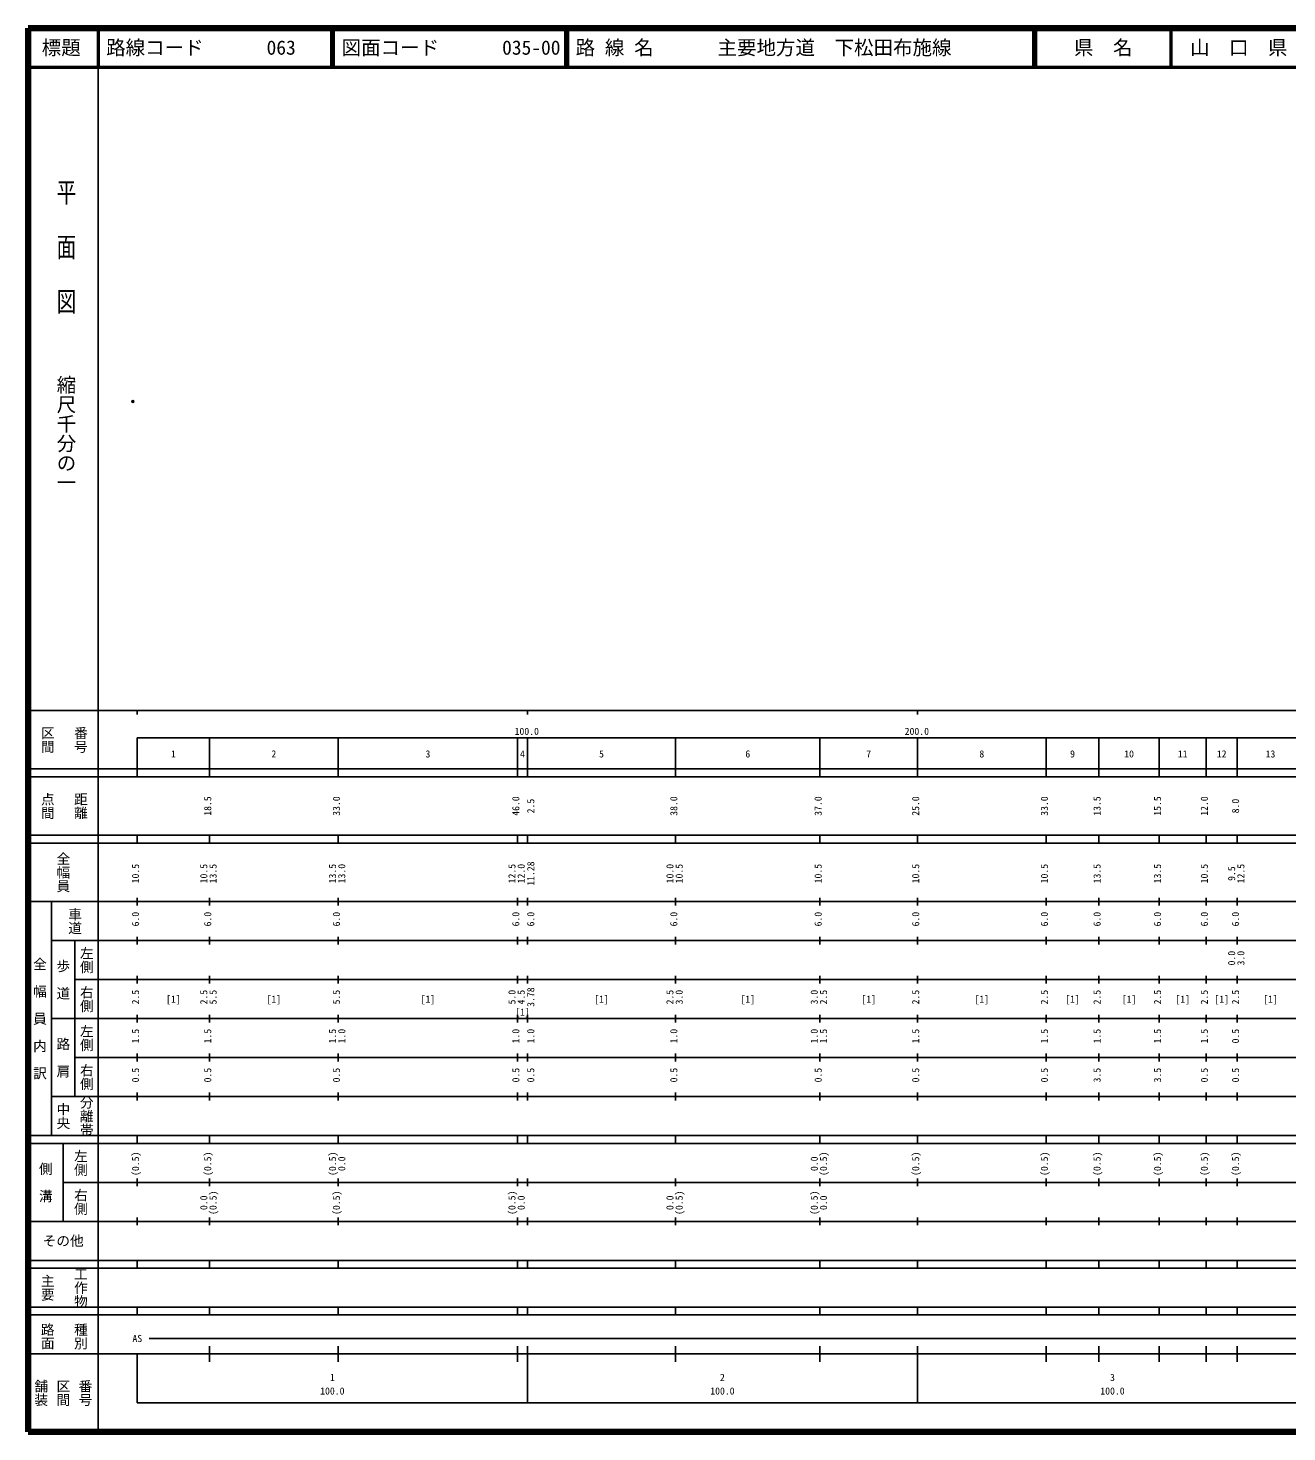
# Model space of a CAD drawing. Units: millimetres on the paper. Extents: x 40 to 680, y 20 to 380.
# Drawn here: x 40 to 362.7, y 20 to 380 of the extents above; entities that cross this region are included whole.
import ezdxf
from ezdxf.enums import TextEntityAlignment as Align

# ---------------------------------------------------------------- set-up
doc = ezdxf.new("R2010")
doc.units = ezdxf.units.MM
doc.header["$PDMODE"] = 32
doc.header["$PDSIZE"] = 0.5
doc.layers.add('M-OTRS', color=6, linetype='Continuous')
doc.layers.add('M-TTL-TXT', color=7, linetype='Continuous')
for name, color, linetype, lineweight in [('M-TTL', 2, 'Continuous', 140), ('M-TTL-BAND', 7, 'Continuous', 25), ('M-TTL-LINE', 7, 'Continuous', 50)]:
    doc.layers.add(name, color=color, linetype=linetype, lineweight=lineweight)
doc.styles.add('@ＭＳ ゴシック', font='')
doc.styles.add('ＭＳ ゴシック', font='')
doc.styles.get('@ＭＳ ゴシック').set_extended_font_data('@MS Gothic')
doc.styles.get('ＭＳ ゴシック').set_extended_font_data('MS Gothic')

msp = doc.modelspace()

# ---------------------------------------------------------------- linework, layer by layer
at = {"layer": 'M-OTRS'}
msp.add_point((66.866, 284.24), dxfattribs=at)
at = {"layer": 'M-TTL'}
for p, q in [((40, 380), (40, 20)), ((680, 380), (40, 380)), ((40, 20), (680, 20))]:
    msp.add_line(p, q, dxfattribs=at)
at = {"layer": 'M-TTL-BAND'}
for p, q in [((58, 370), (58, 20)), ((40, 205), (579, 205)), ((68, 205), (68, 204)), ((168, 205), (168, 204)), ((268, 205), (268, 204)), ((68, 198), (579, 198)), ((68, 198), (68, 188)), ((86.5, 188), (86.5, 198)), ((119.5, 188), (119.5, 198)), ((165.5, 188), (165.5, 198)), ((168, 188), (168, 198)), ((206, 188), (206, 198)), ((243, 188), (243, 198)), ((268, 188), (268, 198)), ((301, 188), (301, 198)), ((314.5, 188), (314.5, 198)), ((330, 188), (330, 198)), ((342, 188), (342, 198)), ((350, 188), (350, 198)), ((40, 190), (579, 190)), ((40, 188), (579, 188)), ((40, 173), (579, 173)), ((68, 171), (68, 173)), ((86.5, 171), (86.5, 173)), ((119.5, 171), (119.5, 173)), ((165.5, 171), (165.5, 173)), ((168, 171), (168, 173)), ((206, 171), (206, 173)), ((243, 171), (243, 173)), ((268, 171), (268, 173)), ((301, 171), (301, 173)), ((314.5, 171), (314.5, 173)), ((330, 171), (330, 173)), ((342, 171), (342, 173)), ((350, 171), (350, 173)), ((40, 171), (579, 171)), ((40, 156), (579, 156)), ((46, 96), (46, 156)), ((68, 155), (68, 157)), ((86.5, 155), (86.5, 157)), ((119.5, 155), (119.5, 157)), ((165.5, 155), (165.5, 157)), ((168, 155), (168, 157)), ((206, 155), (206, 157)), ((243, 155), (243, 157)), ((268, 155), (268, 157)), ((301, 155), (301, 157)), ((314.5, 155), (314.5, 157)), ((330, 155), (330, 157)), ((342, 155), (342, 157)), ((350, 155), (350, 157)), ((46, 146), (579, 146)), ((52, 146), (52, 106)), ((68, 145), (68, 147)), ((86.5, 145), (86.5, 147)), ((119.5, 145), (119.5, 147)), ((165.5, 145), (165.5, 147)), ((168, 145), (168, 147)), ((206, 145), (206, 147)), ((243, 145), (243, 147)), ((268, 145), (268, 147)), ((301, 145), (301, 147)), ((314.5, 145), (314.5, 147)), ((330, 145), (330, 147)), ((342, 145), (342, 147)), ((350, 145), (350, 147)), ((68, 135), (68, 137)), ((86.5, 135), (86.5, 137)), ((119.5, 135), (119.5, 137)), ((165.5, 135), (165.5, 137)), ((168, 135), (168, 137)), ((206, 135), (206, 137)), ((243, 135), (243, 137)), ((268, 135), (268, 137)), ((301, 135), (301, 137)), ((314.5, 135), (314.5, 137)), ((330, 135), (330, 137)), ((342, 135), (342, 137)), ((350, 135), (350, 137)), ((52, 136), (579, 136)), ((46, 126), (579, 126)), ((68, 125), (68, 127)), ((86.5, 125), (86.5, 127)), ((119.5, 125), (119.5, 127)), ((165.5, 125), (165.5, 127)), ((168, 125), (168, 127)), ((206, 125), (206, 127)), ((243, 125), (243, 127)), ((268, 125), (268, 127)), ((301, 125), (301, 127)), ((314.5, 125), (314.5, 127)), ((330, 125), (330, 127)), ((342, 125), (342, 127)), ((350, 125), (350, 127)), ((52, 116), (579, 116)), ((68, 115), (68, 117)), ((86.5, 115), (86.5, 117)), ((119.5, 115), (119.5, 117)), ((165.5, 115), (165.5, 117)), ((168, 115), (168, 117)), ((206, 115), (206, 117)), ((243, 115), (243, 117)), ((268, 115), (268, 117)), ((301, 115), (301, 117)), ((314.5, 115), (314.5, 117)), ((330, 115), (330, 117)), ((342, 115), (342, 117)), ((350, 115), (350, 117)), ((46, 106), (579, 106)), ((68, 105), (68, 107)), ((86.5, 105), (86.5, 107)), ((119.5, 105), (119.5, 107)), ((165.5, 105), (165.5, 107)), ((168, 105), (168, 107)), ((206, 105), (206, 107)), ((243, 105), (243, 107)), ((268, 105), (268, 107)), ((301, 105), (301, 107)), ((314.5, 105), (314.5, 107)), ((330, 105), (330, 107)), ((342, 105), (342, 107)), ((350, 105), (350, 107)), ((40, 96), (579, 96)), ((40, 94), (579, 94)), ((49, 94), (49, 74)), ((68, 94), (68, 96)), ((86.5, 94), (86.5, 96)), ((119.5, 94), (119.5, 96)), ((165.5, 94), (165.5, 96)), ((168, 94), (168, 96)), ((206, 94), (206, 96)), ((243, 94), (243, 96)), ((268, 94), (268, 96)), ((301, 94), (301, 96)), ((314.5, 94), (314.5, 96)), ((330, 94), (330, 96)), ((342, 94), (342, 96)), ((350, 94), (350, 96)), ((49, 84), (579, 84)), ((68, 83), (68, 85)), ((86.5, 83), (86.5, 85)), ((119.5, 83), (119.5, 85)), ((165.5, 83), (165.5, 85)), ((168, 83), (168, 85)), ((206, 83), (206, 85)), ((243, 83), (243, 85)), ((268, 83), (268, 85)), ((301, 83), (301, 85)), ((314.5, 83), (314.5, 85)), ((330, 83), (330, 85)), ((342, 83), (342, 85)), ((350, 83), (350, 85)), ((40, 74), (579, 74)), ((68, 73), (68, 75)), ((86.5, 73), (86.5, 75)), ((119.5, 73), (119.5, 75)), ((165.5, 73), (165.5, 75)), ((168, 73), (168, 75)), ((206, 73), (206, 75)), ((243, 73), (243, 75)), ((268, 73), (268, 75)), ((301, 73), (301, 75)), ((314.5, 73), (314.5, 75)), ((330, 73), (330, 75)), ((342, 73), (342, 75)), ((350, 73), (350, 75)), ((40, 64), (579, 64)), ((40, 62), (579, 62)), ((68, 62), (68, 64)), ((86.5, 62), (86.5, 64)), ((119.5, 62), (119.5, 64)), ((165.5, 62), (165.5, 64)), ((168, 62), (168, 64)), ((206, 62), (206, 64)), ((243, 62), (243, 64)), ((268, 62), (268, 64)), ((301, 62), (301, 64)), ((314.5, 62), (314.5, 64)), ((330, 62), (330, 64)), ((342, 62), (342, 64)), ((350, 62), (350, 64)), ((40, 52), (579, 52)), ((68, 50), (68, 52)), ((86.5, 50), (86.5, 52)), ((119.5, 50), (119.5, 52)), ((165.5, 50), (165.5, 52)), ((168, 50), (168, 52)), ((206, 50), (206, 52)), ((243, 50), (243, 52)), ((268, 50), (268, 52)), ((301, 50), (301, 52)), ((314.5, 50), (314.5, 52)), ((330, 50), (330, 52)), ((342, 50), (342, 52)), ((350, 50), (350, 52)), ((40, 50), (579, 50)), ((71, 44), (565, 44)), ((40, 40), (579, 40)), ((68, 40), (68, 27.5)), ((86.5, 38), (86.5, 42)), ((119.5, 38), (119.5, 42)), ((165.5, 38), (165.5, 42)), ((168, 27.5), (168, 42)), ((206, 38), (206, 42)), ((243, 38), (243, 42)), ((268, 27.5), (268, 42)), ((301, 38), (301, 42)), ((314.5, 38), (314.5, 42)), ((330, 38), (330, 42)), ((342, 38), (342, 42)), ((350, 38), (350, 42)), ((68, 27.5), (579, 27.5))]:
    msp.add_line(p, q, dxfattribs=at)
at = {"layer": 'M-TTL-LINE'}
for p, q in [((58, 380), (58, 370)), ((117.75, 380), (117.75, 370)), ((118.25, 380), (118.25, 370)), ((177.75, 380), (177.75, 370)), ((178.25, 380), (178.25, 370)), ((297.75, 380), (297.75, 370)), ((298.25, 380), (298.25, 370)), ((333, 380), (333, 370)), ((40, 370), (680, 370))]:
    msp.add_line(p, q, dxfattribs=at)

# ---------------------------------------------------------------- texts
at = {"layer": 'M-TTL-BAND', "style": '@ＭＳ ゴシック', "width": 1.4}
msp.add_text('平  面  図', height=3.666, rotation=270, dxfattribs=at).set_placement((49.777, 306.475), align=Align.MIDDLE_RIGHT)
at = {"layer": 'M-TTL-BAND', "style": '@ＭＳ ゴシック'}
msp.add_text('縮尺千分の一', height=3.666, rotation=270, dxfattribs=at).set_placement((49.777, 261.03), align=Align.MIDDLE_RIGHT)
for s, p in [('区間', (45, 197.5)), ('番号', (53.5, 197.5)), ('点間', (45, 180.5)), ('距離', (53.5, 180.5)), ('全幅員', (49, 163.5)), ('車道', (52, 151)), ('左側', (55, 141)), ('全\u3000幅\u3000員\u3000内\u3000訳', (43, 126)), ('歩\u3000道', (49, 136)), ('右側', (55, 131)), ('左側', (55, 121)), ('路\u3000肩', (49, 116)), ('右側', (55, 111)), ('分離帯', (55, 101)), ('中央', (49, 101)), ('左側', (53.5, 89)), ('側\u3000溝', (44.5, 84)), ('右側', (53.5, 79)), ('工作物', (53.5, 57)), ('主要', (45, 57)), ('路面', (45, 44.5)), ('種別', (53.5, 44.5)), ('舗装', (43.333, 30)), ('区間', (49, 30)), ('番号', (54.667, 30))]:
    msp.add_text(s, height=2.566, rotation=270, dxfattribs=at).set_placement(p, align=Align.MIDDLE_CENTER)
at = {"layer": 'M-TTL-BAND', "style": 'ＭＳ ゴシック'}
for s, p in [('100.0', (167.844, 198.195)), ('200.0', (267.844, 198.195)), ('1', (77.25, 192.405)), ('2', (103, 192.405)), ('3', (142.5, 192.405)), ('4', (166.75, 192.405)), ('5', (187, 192.405)), ('6', (224.5, 192.405)), ('7', (255.5, 192.405)), ('8', (284.5, 192.405)), ('9', (307.75, 192.405)), ('10', (322.25, 192.405)), ('11', (336, 192.405)), ('12', (346, 192.405)), ('13', (358.5, 192.405)), ('[1]', (77.25, 129.5)), ('[1]', (103, 129.5)), ('[1]', (142.5, 129.5)), ('[1]', (187, 129.5)), ('[1]', (224.5, 129.5)), ('[1]', (255.5, 129.5)), ('[1]', (284.5, 129.5)), ('[1]', (307.75, 129.5)), ('[1]', (322.25, 129.5)), ('[1]', (336, 129.5)), ('[1]', (346, 129.5)), ('[1]', (358.5, 129.5)), ('[1]', (166.75, 126.195)), ('AS', (68, 42.5)), ('1', (118, 32.523)), ('2', (218, 32.523)), ('3', (318, 32.523)), ('100.0', (118, 29.033)), ('100.0', (218, 29.033)), ('100.0', (318, 29.033))]:
    msp.add_text(s, height=1.833, dxfattribs=at).set_placement(p, align=Align.BOTTOM_CENTER)
for s, p in [('18.5', (87.5, 180.5)), ('33.0', (120.5, 180.5)), ('46.0', (166.5, 180.5)), ('2.5', (170.322, 180.5)), ('38.0', (207, 180.5)), ('37.0', (244, 180.5)), ('25.0', (269, 180.5)), ('33.0', (302, 180.5)), ('13.5', (315.5, 180.5)), ('15.5', (331, 180.5)), ('12.0', (343, 180.5)), ('8.0', (351, 180.5)), ('11.28', (170.322, 163.174)), ('10.5', (69, 163.174)), ('10.5', (86.5, 163.174)), ('13.5', (88.87, 163.174)), ('13.5', (119.5, 163.174)), ('13.0', (121.87, 163.174)), ('12.5', (165.5, 163.174)), ('12.0', (167.87, 163.174)), ('10.0', (206, 163.174)), ('10.5', (208.37, 163.174)), ('10.5', (244, 163.174)), ('10.5', (269, 163.174)), ('10.5', (302, 163.174)), ('13.5', (315.5, 163.174)), ('13.5', (331, 163.174)), ('10.5', (343, 163.174)), ('9.5', (350, 163.174)), ('12.5', (352.37, 163.174)), ('6.0', (69, 151.5)), ('6.0', (87.5, 151.5)), ('6.0', (120.5, 151.5)), ('6.0', (166.5, 151.5)), ('6.0', (170.322, 151.5)), ('6.0', (207, 151.5)), ('6.0', (244, 151.5)), ('6.0', (269, 151.5)), ('6.0', (302, 151.5)), ('6.0', (315.5, 151.5)), ('6.0', (331, 151.5)), ('6.0', (343, 151.5)), ('6.0', (351, 151.5)), ('0.0', (350, 141.5)), ('3.0', (352.37, 141.5)), ('2.5', (69, 131.5)), ('2.5', (86.5, 131.5)), ('5.5', (88.87, 131.5)), ('5.5', (120.5, 131.5)), ('5.0', (165.5, 131.5)), ('4.5', (167.87, 131.5)), ('3.78', (170.322, 131.5)), ('2.5', (206, 131.5)), ('3.0', (208.37, 131.5)), ('3.0', (243, 131.5)), ('2.5', (245.37, 131.5)), ('2.5', (269, 131.5)), ('2.5', (302, 131.5)), ('2.5', (315.5, 131.5)), ('2.5', (331, 131.5)), ('2.5', (343, 131.5)), ('2.5', (351, 131.5)), ('1.5', (69, 121.5)), ('1.5', (87.5, 121.5)), ('1.5', (119.5, 121.5)), ('1.0', (121.87, 121.5)), ('1.0', (166.5, 121.5)), ('1.0', (170.322, 121.5)), ('1.0', (207, 121.5)), ('1.0', (243, 121.5)), ('1.5', (245.37, 121.5)), ('1.5', (269, 121.5)), ('1.5', (302, 121.5)), ('1.5', (315.5, 121.5)), ('1.5', (331, 121.5)), ('1.5', (343, 121.5)), ('0.5', (351, 121.5)), ('0.5', (69, 111.5)), ('0.5', (87.5, 111.5)), ('0.5', (120.5, 111.5)), ('0.5', (166.5, 111.5)), ('0.5', (170.322, 111.5)), ('0.5', (207, 111.5)), ('0.5', (244, 111.5)), ('0.5', (269, 111.5)), ('0.5', (302, 111.5)), ('3.5', (315.5, 111.5)), ('3.5', (331, 111.5)), ('0.5', (343, 111.5)), ('0.5', (351, 111.5)), ('(0.5)', (69, 88.764)), ('(0.5)', (87.5, 88.764)), ('(0.5)', (119.5, 88.764)), ('0.0', (121.87, 88.764)), ('0.0', (243, 88.764)), ('(0.5)', (245.37, 88.764)), ('(0.5)', (269, 88.764)), ('(0.5)', (302, 88.764)), ('(0.5)', (315.5, 88.764)), ('(0.5)', (331, 88.764)), ('(0.5)', (343, 88.764)), ('(0.5)', (351, 88.764)), ('0.0', (86.5, 78.764)), ('(0.5)', (88.87, 78.764)), ('(0.5)', (120.5, 78.764)), ('(0.5)', (165.5, 78.764)), ('0.0', (167.87, 78.764)), ('0.0', (206, 78.764)), ('(0.5)', (208.37, 78.764)), ('(0.5)', (243, 78.764)), ('0.0', (245.37, 78.764))]:
    msp.add_text(s, height=1.833, rotation=90, dxfattribs=at).set_placement(p, align=Align.BOTTOM_CENTER)
msp.add_text('その他', height=2.566, dxfattribs=at).set_placement((49, 69), align=Align.MIDDLE_CENTER)
at = {"layer": 'M-TTL-TXT', "style": 'ＭＳ ゴシック'}
for s, p in [('標題', (48.5, 375)), ('県\u3000名', (315.625, 375)), ('山\u3000口\u3000県', (350.375, 375))]:
    msp.add_text(s, height=3.666, dxfattribs=at).set_placement(p, align=Align.MIDDLE_CENTER)
for s, p in [('路線コード', (60, 375)), ('063', (101.142, 375)), ('図面コード', (120.38, 375)), ('035-00', (161.521, 375)), ('路 線 名', (180.38, 375)), ('主要地方道\u3000下松田布施線', (216.734, 375))]:
    msp.add_text(s, height=3.666, dxfattribs=at).set_placement(p, align=Align.MIDDLE_LEFT)

doc.saveas('drawing.dxf')
